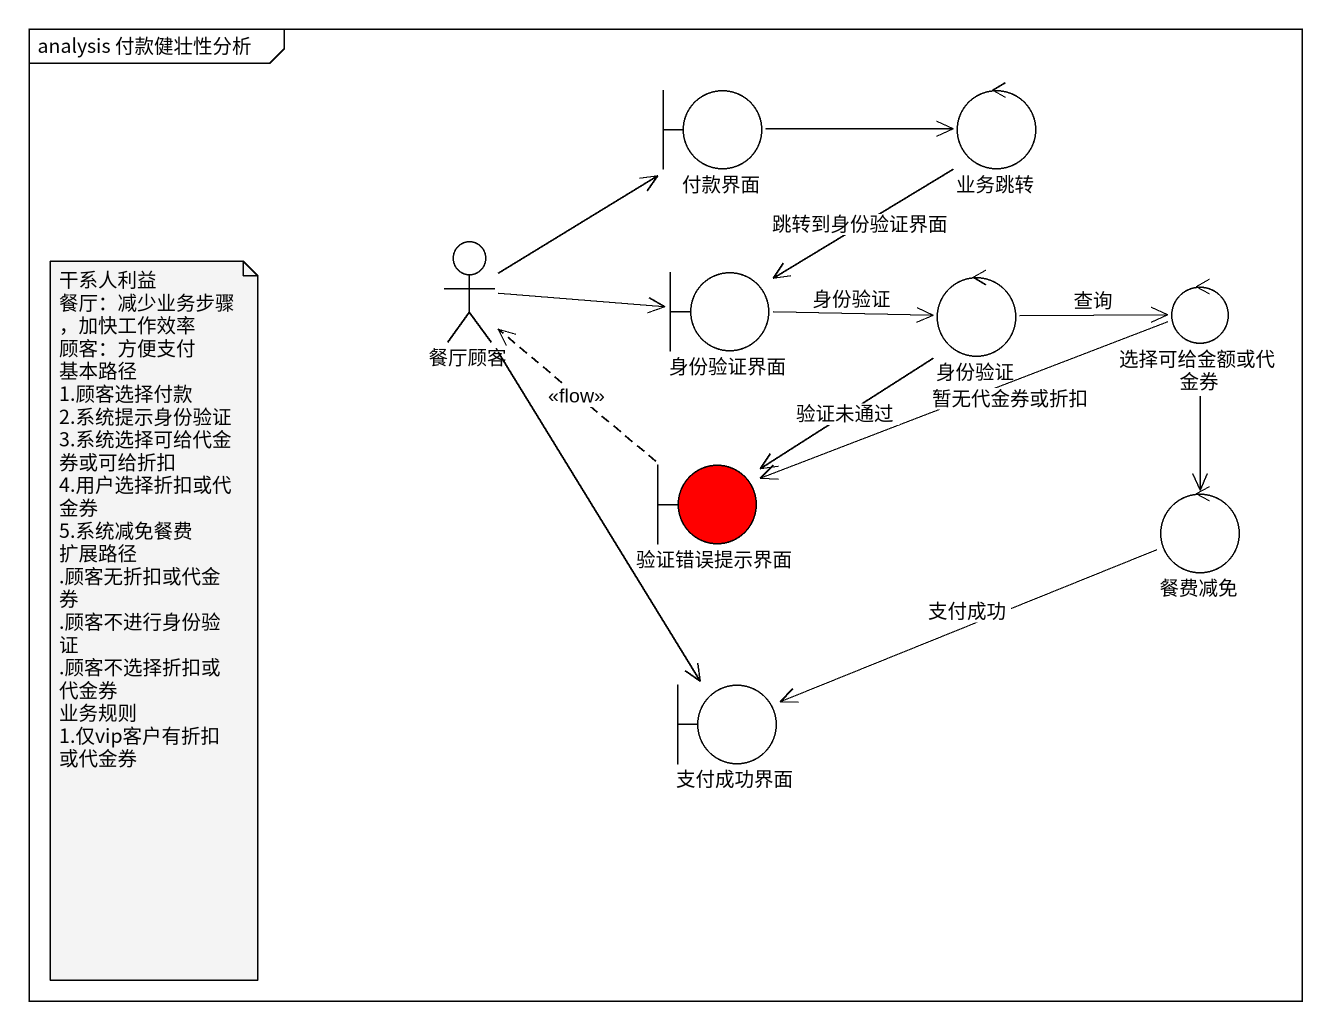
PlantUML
@startuml
mainframe analysis 付款健壮性分析
boundary 付款界面
control 业务跳转
actor 餐厅顾客
boundary 身份验证界面
control 身份验证
control 选择可给金额或代金券
boundary 验证错误提示界面 #FF0000
control 餐费减免
boundary 支付成功界面
付款界面 -right-> 业务跳转
业务跳转 --> 身份验证界面 : 跳转到身份验证界面
餐厅顾客 -up-> 付款界面
餐厅顾客 -right-> 身份验证界面
餐厅顾客 --> 支付成功界面
身份验证界面 -right-> 身份验证 : 身份验证
身份验证 -right-> 选择可给金额或代金券 : 查询
身份验证 --> 验证错误提示界面 : 验证未通过
选择可给金额或代金券 -left-> 验证错误提示界面 : 暂无代金券或折扣
选择可给金额或代金券 --> 餐费减免
验证错误提示界面 .up.> 餐厅顾客 : <<flow>>
餐费减免 -left-> 支付成功界面 : 支付成功
note as N1
  干系人利益
  餐厅：减少业务步骤，加快工作效率
  顾客：方便支付
  基本路径
  1.顾客选择付款
  2.系统提示身份验证
  3.系统选择可给代金券或可给折扣
  4.用户选择折扣或代金券
  5.系统减免餐费
  扩展路径
  .顾客无折扣或代金券
  .顾客不进行身份验证
  .顾客不选择折扣或代金券
  业务规则
  1.仅vip客户有折扣或代金券
end note
@enduml
